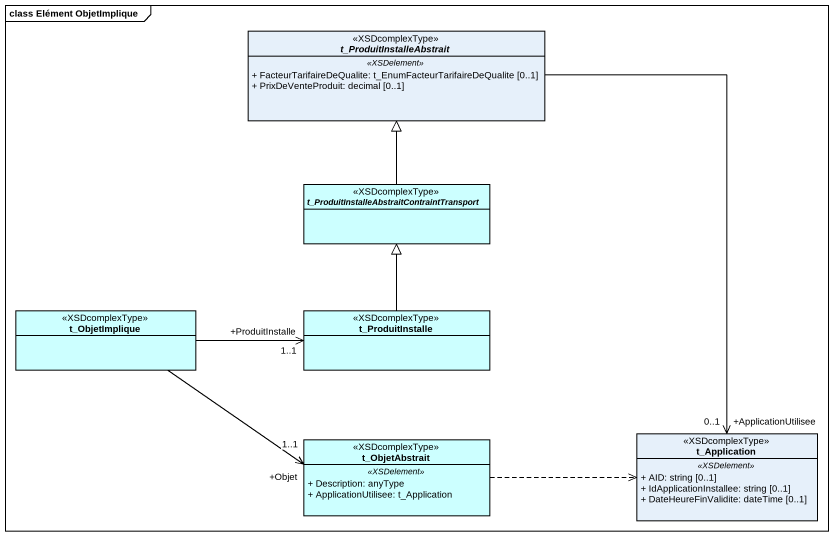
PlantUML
@startuml
mainframe class Elément ObjetImplique
hide circle
hide empty members
skinparam classAttributeIconSize 0
abstract class t_ProduitInstalleAbstrait <<XSDcomplexType>> {
  .. <<XSDelement>> ..
  + FacteurTarifaireDeQualite: t_EnumFacteurTarifaireDeQualite [0..1]
  + PrixDeVenteProduit: decimal [0..1]
}
abstract class "t_ProduitInstalleAbstraitContraintTransport" as t_ProduitInstalleAbstraitCon <<XSDcomplexType>> #CCFFFF
class t_ObjetImplique <<XSDcomplexType>> #CCFFFF
class t_ProduitInstalle <<XSDcomplexType>> #CCFFFF
class t_ObjetAbstrait <<XSDcomplexType>> #CCFFFF {
  .. <<XSDelement>> ..
  + Description: anyType
  + ApplicationUtilisee: t_Application
}
class t_Application <<XSDcomplexType>> {
  .. <<XSDelement>> ..
  + AID: string [0..1]
  + IdApplicationInstallee: string [0..1]
  + DateHeureFinValidite: dateTime [0..1]
}
t_ProduitInstalleAbstrait --> "+ApplicationUtilisee\n0..1" t_Application
t_ProduitInstalleAbstraitCon -up-|> t_ProduitInstalleAbstrait
t_ObjetImplique -right-> "+ProduitInstalle\n1..1" t_ProduitInstalle
t_ObjetImplique -right-> "+Objet\n1..1" t_ObjetAbstrait
t_ProduitInstalle -up-|> t_ProduitInstalleAbstraitCon
t_ObjetAbstrait .right.> t_Application
@enduml
